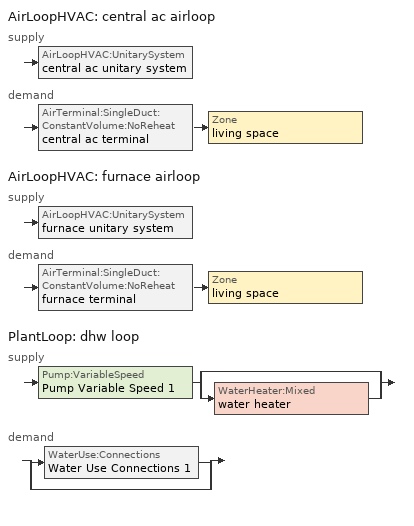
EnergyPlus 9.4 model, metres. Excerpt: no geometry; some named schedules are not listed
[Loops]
AirLoopHVAC 'central ac airloop'
 supply: AirLoopHVAC:UnitarySystem 'central ac unitary system'
 demand: AirTerminal:SingleDuct:ConstantVolume:NoReheat 'central ac terminal' > Zone 'living space'
AirLoopHVAC 'furnace airloop'
 supply: AirLoopHVAC:UnitarySystem 'furnace unitary system'
 demand: AirTerminal:SingleDuct:ConstantVolume:NoReheat 'furnace terminal' > Zone 'living space'
PlantLoop 'dhw loop'
 supply: Pump:VariableSpeed 'Pump Variable Speed 1' > split
  | bypass
  | WaterHeater:Mixed 'water heater'
 demand: split
  | WaterUse:Connections 'Water Use Connections 1'
  | bypass
[ZoneControl:Thermostat]
living space Thermostat: Zone or ZoneList=living space; Control Type Schedule=living space Thermostat Schedule; Control 1=living space temperature setpoint; Temperature Difference Between Cutout And Setpoint {deltaC}=0
[ThermostatSetpoint:DualSetpoint]
living space temperature setpoint: Heating Setpoint Temperature Schedule=heating setpoint; Cooling Setpoint Temperature Schedule=cooling setpoint
[AirTerminal:SingleDuct:ConstantVolume:NoReheat] Availability Schedule=Always On Discrete
Name | Maximum Air Flow Rate {m3/s}
central ac terminal | 0.227951
furnace terminal | 0.260515
[ZoneHVAC:IdealLoadsAirSystem]
ideal residual: Maximum Heating Supply Air Temperature {C}=50; Minimum Cooling Supply Air Temperature {C}=10; Maximum Heating Supply Air Humidity Ratio {kgWater/kgDryAir}=0.015; Minimum Cooling Supply Air Humidity Ratio {kgWater/kgDryAir}=0.01; Heating Limit=NoLimit; Cooling Limit=NoLimit; Dehumidification Control Type=None; Humidification Control Type=None
[Zone equipment]
living space: central ac terminal, furnace terminal, ideal residual
[AirLoopHVAC] Design Return Air Flow Fraction of Supply Air Flow=1
Name | Design Supply Air Flow Rate {m3/s}
central ac airloop | 0.227951
furnace airloop | 0.260515
[Sizing:System] Type of Load to Size On=Sensible; Design Outdoor Air Flow Rate {m3/s}=Autosize; Central Heating Maximum System Air Flow Ratio=0.3; Preheat Design Temperature {C}=7; Preheat Design Humidity Ratio {kgWater/kgDryAir}=0.008; Precool Design Temperature {C}=12.8; Precool Design Humidity Ratio {kgWater/kgDryAir}=0.008; Central Cooling Design Supply Air Temperature {C}=12.8; Central Heating Design Supply Air Temperature {C}=16.7; Type of Zone Sum to Use=NonCoincident; 100% Outdoor Air in Cooling=Yes; 100% Outdoor Air in Heating=Yes; Central Cooling Design Supply Air Humidity Ratio {kgWater/kgDryAir}=0.0085; Central Heating Design Supply Air Humidity Ratio {kgWater/kgDryAir}=0.008; Cooling Supply Air Flow Rate Method=DesignDay; Cooling Supply Air Flow Rate {m3/s}=0; Cooling Supply Air Flow Rate Per Floor Area {m3/s-m2}=0.00996765; Cooling Fraction of Autosized Cooling Supply Air Flow Rate=1; Cooling Supply Air Flow Rate Per Unit Cooling Capacity {m3/s-W}=3.94755e-05; Heating Supply Air Flow Rate Method=DesignDay; Heating Supply Air Flow Rate {m3/s}=0; Heating Supply Air Flow Rate Per Floor Area {m3/s-m2}=0.00996765; Heating Fraction of Autosized Heating Supply Air Flow Rate=1; Heating Fraction of Autosized Cooling Supply Air Flow Rate=1; Heating Supply Air Flow Rate Per Unit Heating Capacity {m3/s-W}=3.15882e-05; System Outdoor Air Method=ZoneSum; Zone Maximum Outdoor Air Fraction=1; Cooling Design Capacity Method=CoolingDesignCapacity; Cooling Design Capacity {W}=Autosize; Cooling Design Capacity Per Floor Area {W/m2}=234.7; Fraction of Autosized Cooling Design Capacity=1; Heating Design Capacity Method=HeatingDesignCapacity; Heating Design Capacity {W}=Autosize; Heating Design Capacity Per Floor Area {W/m2}=157; Fraction of Autosized Heating Design Capacity=1; Central Cooling Capacity Control Method=OnOff
central ac airloop; furnace airloop
[AvailabilityManager:Scheduled] Schedule=Always On Discrete
central ac airloop Availability Manager; furnace airloop Availability Manager
[AirLoopHVAC:UnitarySystem] Control Type=Load; Controlling Zone or Thermostat Location=living space; Dehumidification Control Type=None; Availability Schedule=Always On Discrete; Fan Placement=BlowThrough; Supply Air Fan Operating Mode Schedule=Always Off Discrete; DX Heating Coil Sizing Ratio=1; Use DOAS DX Cooling Coil=No; Minimum Supply Air Temperature {C}=2; Latent Load Control=SensibleOnlyLoadControl; Cooling Supply Air Flow Rate Method=SupplyAirFlowRate; Heating Supply Air Flow Rate Method=SupplyAirFlowRate; No Load Supply Air Flow Rate {m3/s}=0; Maximum Supply Air Temperature {C}=48.8889; Maximum Outdoor Dry-Bulb Temperature for Supplemental Heater Operation {C}=21; Maximum Cycling Rate {cycles/hr}=2.5; Heat Pump Time Constant {s}=60; Fraction of On-Cycle Power Use=0.01; Heat Pump Fan Delay Time {s}=60; Ancillary On-Cycle Electric Power {W}=0; Ancillary Off-Cycle Electric Power {W}=0
Name | Supply Fan | Cooling Coil | Cooling Supply Air Flow Rate {m3/s} | Heating Supply Air Flow Rate {m3/s} | Heating Coil
central ac unitary system | central ac supply fan | central ac clg coil | 0.227951 | 0
furnace unitary system | furnace supply fan |  | 0 | 0.260515 | furnace htg coil
[Fan:OnOff] Availability Schedule=Always On Discrete; Fan Total Efficiency=0.75; Pressure Rise {Pa}=921.713; Motor Efficiency=1; Motor In Airstream Fraction=1
Name | Maximum Flow Rate {m3/s} | Fan Power Ratio Function of Speed Ratio Curve | Fan Efficiency Ratio Function of Speed Ratio Curve
central ac supply fan | 0.227951 | Fan On Off Power Curve | Fan On Off Efficiency Curve
furnace supply fan | 0.260515 | Fan On Off Power Curve 1 | Fan On Off Efficiency Curve 1
[Coil:Cooling:DX:SingleSpeed]
central ac clg coil: Availability Schedule=Always On Discrete; Gross Rated Total Cooling Capacity {W}=4537.62; Gross Rated Sensible Heat Ratio=0.740612; Gross Rated Cooling COP {W/W}=4.03878; Rated Air Flow Rate {m3/s}=0.24004; Rated Evaporator Fan Power Per Volume Flow Rate {W/(m3/s)}=773.391; Total Cooling Capacity Function of Temperature Curve=Cool-CAP-fT1; Total Cooling Capacity Function of Flow Fraction Curve=Cool-CAP-fFF1; Energy Input Ratio Function of Temperature Curve=Cool-EIR-fT1; Energy Input Ratio Function of Flow Fraction Curve=Cool-EIR-fFF1; Part Load Fraction Correlation Curve=Cool-PLF-fPLR1; Minimum Outdoor Dry-Bulb Temperature for Compressor Operation {C}=-25; Nominal Time for Condensate Removal to Begin {s}=1000; Ratio of Initial Moisture Evaporation Rate and Steady State Latent Capacity=1.5; Maximum Cycling Rate {cycles/hr}=3; Latent Capacity Time Constant {s}=45; Condenser Type=AirCooled; Evaporative Condenser Effectiveness=0; Evaporative Condenser Air Flow Rate {m3/s}=Autosize; Evaporative Condenser Pump Rated Power Consumption {W}=Autosize; Crankcase Heater Capacity {W}=50; Maximum Outdoor Dry-Bulb Temperature for Crankcase Heater Operation {C}=10; Basin Heater Capacity {W/K}=0; Basin Heater Setpoint Temperature {C}=10
[Coil:Heating:Fuel]
furnace htg coil: Availability Schedule=Always On Discrete; Fuel Type=NaturalGas; Burner Efficiency=0.78; Nominal Capacity {W}=9767.47; Parasitic Electric Load {W}=0; Parasitic Fuel Load {W}=0
[PlantLoop]
dhw loop: Fluid Type=Water; Plant Equipment Operation Scheme=dhw loop Operation Schemes; Maximum Loop Temperature {C}=100; Minimum Loop Temperature {C}=0; Maximum Loop Flow Rate {m3/s}=0.01; Minimum Loop Flow Rate {m3/s}=0; Plant Loop Volume {m3}=0.003; Load Distribution Scheme=Optimal; Plant Loop Demand Calculation Scheme=SingleSetpoint
[Sizing:Plant]
dhw loop: Loop Type=Heating; Design Loop Exit Temperature {C}=52.6667; Loop Design Temperature Difference {deltaC}=5.55556; Sizing Option=NonCoincident; Zone Timesteps in Averaging Window=1; Coincident Sizing Factor Mode=None
[Pump:VariableSpeed]
Pump Variable Speed 1: Design Maximum Flow Rate {m3/s}=0.01; Design Pump Head {Pa}=1; Design Power Consumption {W}=0; Motor Efficiency=1; Fraction of Motor Inefficiencies to Fluid Stream=0; Coefficient 1 of the Part Load Performance Curve=0; Coefficient 2 of the Part Load Performance Curve=1; Coefficient 3 of the Part Load Performance Curve=0; Coefficient 4 of the Part Load Performance Curve=0; Design Minimum Flow Rate {m3/s}=0; Pump Control Type=Intermittent; Skin Loss Radiative Fraction=0.5; Design Power Sizing Method=PowerPerFlowPerPressure; Design Electric Power per Unit Flow Rate {W/(m3/s)}=348701.1; Design Shaft Power per Unit Flow Rate per Unit Head {W/((m3/s)-Pa)}=1.28205; Design Minimum Flow Rate Fraction=0
[WaterHeater:Mixed]
water heater: Tank Volume {m3}=0.136275; Setpoint Temperature Schedule=WH Setpoint Temp; Deadband Temperature Difference {deltaC}=2; Maximum Temperature Limit {C}=99; Heater Control Type=Cycle; Heater Maximum Capacity {W}=5500; Heater Minimum Capacity {W}=0; Heater Ignition Minimum Flow Rate {m3/s}=0; Heater Ignition Delay {s}=0; Heater Fuel Type=Electricity; Heater Thermal Efficiency=1; Off Cycle Parasitic Fuel Consumption Rate {W}=0; Off Cycle Parasitic Fuel Type=Electricity; Off Cycle Parasitic Heat Fraction to Tank=0; On Cycle Parasitic Fuel Consumption Rate {W}=0; On Cycle Parasitic Fuel Type=Electricity; On Cycle Parasitic Heat Fraction to Tank=0; Ambient Temperature Indicator=Zone; Ambient Temperature Zone=living space; Off Cycle Loss Coefficient to Ambient Temperature {W/K}=1.16351; Off Cycle Loss Fraction to Zone=1; On Cycle Loss Coefficient to Ambient Temperature {W/K}=1.16351; On Cycle Loss Fraction to Zone=1; Use Side Effectiveness=1; Source Side Effectiveness=1; Use Side Design Flow Rate {m3/s}=Autosize; Source Side Design Flow Rate {m3/s}=Autosize; Indirect Water Heating Recovery Time {hr}=1.5; Source Side Flow Control Mode=IndirectHeatPrimarySetpoint
[SetpointManager:Scheduled]
Setpoint Manager Scheduled 1: Control Variable=Temperature; Schedule=dhw temp
[WaterUse:Connections]
Water Use Connections 1: Water Use Equipment Name 1=dhw fixtures; Water Use Equipment Name 2=dhw distribution waste; Water Use Equipment Name 3=clothes washer; Water Use Equipment Name 4=dishwasher
[WaterUse:Equipment]
Name | Peak Flow Rate {m3/s} | Flow Rate Fraction Schedule | Target Temperature Schedule
dhw fixtures | 0.000368894 | dhw fixtures schedule | Schedule Constant 1
dhw distribution waste | 0.000130003 | dhw fixtures schedule | Schedule Constant 1
clothes washer | 0.000307692 | clothes washer schedule | WH Setpoint Temp
dishwasher | 0.000174325 | dishwasher schedule | WH Setpoint Temp
[PlantEquipmentOperationSchemes]
dhw loop Operation Schemes: Control Scheme Object Type 1=PlantEquipmentOperation:HeatingLoad; Control Scheme Name 1=dhw loop Heating Operation Scheme; Control Scheme Schedule Name 1=Always On Discrete
[PlantEquipmentOperation:HeatingLoad]
dhw loop Heating Operation Scheme: Load Range Lower Limit 1 {W}=0; Load Range Upper Limit 1 {W}=1000000000; Range Equipment List Name 1=dhw loop Heating Equipment List
[PlantEquipmentList]
dhw loop Heating Equipment List: WaterHeater:Mixed, water heater
[EnergyManagementSystem:GlobalVariable]
central_ac_airloop_Fan_RTF
furnace_airloop_Fan_RTF
[EnergyManagementSystem:InternalVariable] Internal Data Type=Fan Maximum Mass Flow Rate
Name | Internal Data Index Key
central_ac_airloop_max_sup_fan_mfr | central ac supply fan
furnace_airloop_max_sup_fan_mfr | furnace supply fan
[EnergyManagementSystem:Sensor]
Name | Output:Variable or Output:Meter Index Key | Output:Variable or Output:Meter
airflow_gain | living space | Zone Infiltration Sensible Heat Gain Energy
airflow_loss | living space | Zone Infiltration Sensible Heat Loss Energy
airflow_tin_s; central_ac_unitary_system_install_quality_tin_s | living space | Zone Mean Air Temperature
airflow_tt_s; central_ac_unitary_system_install_quality_tt_s | living space | Zone Outdoor Air Drybulb Temperature
airflow_win_s | living space | Zone Air Humidity Ratio
central_ac_airloop_Fan_RTF_s | central ac supply fan | Fan Runtime Fraction
central_ac_clg_coil_s | central ac clg coil | Cooling Coil Electricity Energy
central_ac_supply_fan_s | central ac supply fan | Fan Electricity Energy
clg_load_liv |  | Cooling:EnergyTransfer:Zone:LIVING SPACE
clg_load_tot |  | Cooling:EnergyTransfer
clg_sp_s | cooling setpoint | Schedule Value
cool_season | cooling season schedule | Schedule Value
dhw_loss | water heater | Water Heater Heat Loss Energy
dhw_rtf | water heater | Water Heater Runtime Fraction
furnace_airloop_Fan_RTF_s | furnace supply fan | Fan Runtime Fraction
furnace_htg_coil_s | furnace htg coil | Heating Coil NaturalGas Energy
furnace_supply_fan_s | furnace supply fan | Fan Electricity Energy
htg_load_liv |  | Heating:EnergyTransfer:Zone:LIVING SPACE
htg_load_tot |  | Heating:EnergyTransfer
htg_sp_s | heating setpoint | Schedule Value
ig_ee_conv | clothes dryer | Electric Equipment Convective Heating Energy
ig_ee_conv_1 | clothes washer | Electric Equipment Convective Heating Energy
ig_ee_conv_2 | cooking range | Electric Equipment Convective Heating Energy
ig_ee_conv_3 | dishwasher | Electric Equipment Convective Heating Energy
ig_ee_conv_4 | fridge | Electric Equipment Convective Heating Energy
ig_ee_conv_5 | misc plug loads | Electric Equipment Convective Heating Energy
ig_ee_conv_6 | misc tv | Electric Equipment Convective Heating Energy
ig_ee_conv_7 | whole house fan | Electric Equipment Convective Heating Energy
ig_ee_rad | clothes dryer | Electric Equipment Radiant Heating Energy
ig_ee_rad_1 | clothes washer | Electric Equipment Radiant Heating Energy
ig_ee_rad_2 | cooking range | Electric Equipment Radiant Heating Energy
ig_ee_rad_3 | dishwasher | Electric Equipment Radiant Heating Energy
ig_ee_rad_4 | fridge | Electric Equipment Radiant Heating Energy
ig_ee_rad_5 | misc plug loads | Electric Equipment Radiant Heating Energy
ig_ee_rad_6 | misc tv | Electric Equipment Radiant Heating Energy
ig_ee_rad_7 | whole house fan | Electric Equipment Radiant Heating Energy
ig_lgt_conv | interior lighting | Lights Convective Heating Energy
ig_lgt_rad | interior lighting | Lights Radiant Heating Energy
ig_lgt_vis | interior lighting | Lights Visible Radiation Heating Energy
ig_oe_conv | water heater EC adjustment | Other Equipment Convective Heating Energy
ig_oe_conv_1 | water latent | Other Equipment Convective Heating Energy
ig_oe_conv_2 | water sensible | Other Equipment Convective Heating Energy
ig_oe_rad | water heater EC adjustment | Other Equipment Radiant Heating Energy
ig_oe_rad_1 | water latent | Other Equipment Radiant Heating Energy
ig_oe_rad_2 | water sensible | Other Equipment Radiant Heating Energy
ig_ppl_conv | occupants | People Convective Heating Energy
ig_ppl_rad | occupants | People Radiant Heating Energy
im_conv | furniture mass living space basement | Surface Inside Face Convection Heat Gain Energy
im_conv_1 | furniture mass living space living | Surface Inside Face Convection Heat Gain Energy
im_conv_2 | living space Basement Partition | Surface Inside Face Convection Heat Gain Energy
im_conv_3 | living space Living Partition | Surface Inside Face Convection Heat Gain Energy
im_ig | furniture mass living space basement | Surface Inside Face Internal Gains Radiation Heat Gain Energy
im_ig_1 | furniture mass living space living | Surface Inside Face Internal Gains Radiation Heat Gain Energy
im_ig_2 | living space Basement Partition | Surface Inside Face Internal Gains Radiation Heat Gain Energy
im_ig_3 | living space Living Partition | Surface Inside Face Internal Gains Radiation Heat Gain Energy
im_lgt | furniture mass living space basement | Surface Inside Face Lights Radiation Heat Gain Energy
im_lgt_1 | furniture mass living space living | Surface Inside Face Lights Radiation Heat Gain Energy
im_lgt_2 | living space Basement Partition | Surface Inside Face Lights Radiation Heat Gain Energy
im_lgt_3 | living space Living Partition | Surface Inside Face Lights Radiation Heat Gain Energy
im_sol | furniture mass living space basement | Surface Inside Face Solar Radiation Heat Gain Energy
im_sol_1 | furniture mass living space living | Surface Inside Face Solar Radiation Heat Gain Energy
im_sol_2 | living space Basement Partition | Surface Inside Face Solar Radiation Heat Gain Energy
im_sol_3 | living space Living Partition | Surface Inside Face Solar Radiation Heat Gain Energy
im_surf | furniture mass living space basement | Surface Inside Face Net Surface Thermal Radiation Heat Gain Energy
im_surf_1 | furniture mass living space living | Surface Inside Face Net Surface Thermal Radiation Heat Gain Energy
im_surf_2 | living space Basement Partition | Surface Inside Face Net Surface Thermal Radiation Heat Gain Energy
im_surf_3 | living space Living Partition | Surface Inside Face Net Surface Thermal Radiation Heat Gain Energy
mv_conv | mech vent house fan | Electric Equipment Convective Heating Energy
mv_conv_1 | mech vent house fan cfis | Electric Equipment Convective Heating Energy
mv_conv_2 | mech vent house fan latent load equip | Other Equipment Convective Heating Energy
mv_conv_3 | mech vent house fan sensible load equip | Other Equipment Convective Heating Energy
mv_rad | mech vent house fan | Electric Equipment Radiant Heating Energy
mv_rad_1 | mech vent house fan cfis | Electric Equipment Radiant Heating Energy
mv_rad_2 | mech vent house fan latent load equip | Other Equipment Radiant Heating Energy
mv_rad_3 | mech vent house fan sensible load equip | Other Equipment Radiant Heating Energy
natural_vent_avail_s | natural vent avail schedule | Schedule Value
out_pb_s |  | Site Outdoor Air Barometric Pressure
out_wt_s |  | Site Outdoor Air Humidity Ratio
site_vw_s |  | Site Wind Speed
ss_back_out | WindowAreaEast | Surface Window Shortwave from Zone Back Out Window Heat Transfer Rate
ss_back_out_1 | WindowAreaNorth | Surface Window Shortwave from Zone Back Out Window Heat Transfer Rate
ss_back_out_2 | WindowAreaSouth | Surface Window Shortwave from Zone Back Out Window Heat Transfer Rate
ss_back_out_3 | WindowAreaWest | Surface Window Shortwave from Zone Back Out Window Heat Transfer Rate
ss_conv | ExteriorDoorArea | Surface Inside Face Convection Heat Gain Energy
ss_conv_1 | WindowAreaEast | Surface Inside Face Convection Heat Gain Energy
ss_conv_2 | WindowAreaNorth | Surface Inside Face Convection Heat Gain Energy
ss_conv_3 | WindowAreaSouth | Surface Inside Face Convection Heat Gain Energy
ss_conv_4 | WindowAreaWest | Surface Inside Face Convection Heat Gain Energy
ss_ig | ExteriorDoorArea | Surface Inside Face Internal Gains Radiation Heat Gain Energy
ss_ig_1 | WindowAreaEast | Surface Inside Face Internal Gains Radiation Heat Gain Energy
ss_ig_2 | WindowAreaNorth | Surface Inside Face Internal Gains Radiation Heat Gain Energy
ss_ig_3 | WindowAreaSouth | Surface Inside Face Internal Gains Radiation Heat Gain Energy
ss_ig_4 | WindowAreaWest | Surface Inside Face Internal Gains Radiation Heat Gain Energy
ss_lgt | ExteriorDoorArea | Surface Inside Face Lights Radiation Heat Gain Energy
ss_sol | ExteriorDoorArea | Surface Inside Face Solar Radiation Heat Gain Energy
ss_sol_abs | WindowAreaEast | Surface Window Total Glazing Layers Absorbed Solar Radiation Energy
ss_sol_abs_1 | WindowAreaNorth | Surface Window Total Glazing Layers Absorbed Solar Radiation Energy
ss_sol_abs_2 | WindowAreaSouth | Surface Window Total Glazing Layers Absorbed Solar Radiation Energy
ss_sol_abs_3 | WindowAreaWest | Surface Window Total Glazing Layers Absorbed Solar Radiation Energy
ss_surf | ExteriorDoorArea | Surface Inside Face Net Surface Thermal Radiation Heat Gain Energy
ss_surf_1 | WindowAreaEast | Surface Inside Face Net Surface Thermal Radiation Heat Gain Energy
ss_surf_2 | WindowAreaNorth | Surface Inside Face Net Surface Thermal Radiation Heat Gain Energy
ss_surf_3 | WindowAreaSouth | Surface Inside Face Net Surface Thermal Radiation Heat Gain Energy
ss_surf_4 | WindowAreaWest | Surface Inside Face Net Surface Thermal Radiation Heat Gain Energy
ss_sw_abs | WindowAreaEast | Surface Window Total Glazing Layers Absorbed Shortwave Radiation Rate
ss_sw_abs_1 | WindowAreaNorth | Surface Window Total Glazing Layers Absorbed Shortwave Radiation Rate
ss_sw_abs_2 | WindowAreaSouth | Surface Window Total Glazing Layers Absorbed Shortwave Radiation Rate
ss_sw_abs_3 | WindowAreaWest | Surface Window Total Glazing Layers Absorbed Shortwave Radiation Rate
ss_trans_in | WindowAreaEast | Surface Window Transmitted Solar Radiation Energy
ss_trans_in_1 | WindowAreaNorth | Surface Window Transmitted Solar Radiation Energy
ss_trans_in_2 | WindowAreaSouth | Surface Window Transmitted Solar Radiation Energy
ss_trans_in_3 | WindowAreaWest | Surface Window Transmitted Solar Radiation Energy
ss_trans_out | WindowAreaEast | Surface Inside Face Initial Transmitted Diffuse Transmitted Out Window Solar Radiation Rate
ss_trans_out_1 | WindowAreaNorth | Surface Inside Face Initial Transmitted Diffuse Transmitted Out Window Solar Radiation Rate
ss_trans_out_2 | WindowAreaSouth | Surface Inside Face Initial Transmitted Diffuse Transmitted Out Window Solar Radiation Rate
ss_trans_out_3 | WindowAreaWest | Surface Inside Face Initial Transmitted Diffuse Transmitted Out Window Solar Radiation Rate
s_conv | FloorBelowAttic | Surface Inside Face Convection Heat Gain Energy
s_conv_1 | FoundationWall | Surface Inside Face Convection Heat Gain Energy
s_conv_10 | WallArea:180 | Surface Inside Face Convection Heat Gain Energy
s_conv_11 | WallArea:270 | Surface Inside Face Convection Heat Gain Energy
s_conv_12 | WallArea:90 | Surface Inside Face Convection Heat Gain Energy
s_conv_2 | inferred conditioned ceiling | Surface Inside Face Convection Heat Gain Energy
s_conv_3 | inferred conditioned floor | Surface Inside Face Convection Heat Gain Energy
s_conv_4 | RimJoistArea:0 | Surface Inside Face Convection Heat Gain Energy
s_conv_5 | RimJoistArea:180 | Surface Inside Face Convection Heat Gain Energy
s_conv_6 | RimJoistArea:270 | Surface Inside Face Convection Heat Gain Energy
s_conv_7 | RimJoistArea:90 | Surface Inside Face Convection Heat Gain Energy
s_conv_8 | Slab | Surface Inside Face Convection Heat Gain Energy
s_conv_9 | WallArea:0 | Surface Inside Face Convection Heat Gain Energy
s_ig | FloorBelowAttic | Surface Inside Face Internal Gains Radiation Heat Gain Energy
s_ig_1 | FoundationWall | Surface Inside Face Internal Gains Radiation Heat Gain Energy
s_ig_10 | WallArea:180 | Surface Inside Face Internal Gains Radiation Heat Gain Energy
s_ig_11 | WallArea:270 | Surface Inside Face Internal Gains Radiation Heat Gain Energy
s_ig_12 | WallArea:90 | Surface Inside Face Internal Gains Radiation Heat Gain Energy
s_ig_2 | inferred conditioned ceiling | Surface Inside Face Internal Gains Radiation Heat Gain Energy
s_ig_3 | inferred conditioned floor | Surface Inside Face Internal Gains Radiation Heat Gain Energy
s_ig_4 | RimJoistArea:0 | Surface Inside Face Internal Gains Radiation Heat Gain Energy
s_ig_5 | RimJoistArea:180 | Surface Inside Face Internal Gains Radiation Heat Gain Energy
s_ig_6 | RimJoistArea:270 | Surface Inside Face Internal Gains Radiation Heat Gain Energy
s_ig_7 | RimJoistArea:90 | Surface Inside Face Internal Gains Radiation Heat Gain Energy
s_ig_8 | Slab | Surface Inside Face Internal Gains Radiation Heat Gain Energy
s_ig_9 | WallArea:0 | Surface Inside Face Internal Gains Radiation Heat Gain Energy
s_lgt | FloorBelowAttic | Surface Inside Face Lights Radiation Heat Gain Energy
s_lgt_1 | FoundationWall | Surface Inside Face Lights Radiation Heat Gain Energy
s_lgt_10 | WallArea:180 | Surface Inside Face Lights Radiation Heat Gain Energy
s_lgt_11 | WallArea:270 | Surface Inside Face Lights Radiation Heat Gain Energy
s_lgt_12 | WallArea:90 | Surface Inside Face Lights Radiation Heat Gain Energy
s_lgt_2 | inferred conditioned ceiling | Surface Inside Face Lights Radiation Heat Gain Energy
s_lgt_3 | inferred conditioned floor | Surface Inside Face Lights Radiation Heat Gain Energy
s_lgt_4 | RimJoistArea:0 | Surface Inside Face Lights Radiation Heat Gain Energy
s_lgt_5 | RimJoistArea:180 | Surface Inside Face Lights Radiation Heat Gain Energy
s_lgt_6 | RimJoistArea:270 | Surface Inside Face Lights Radiation Heat Gain Energy
s_lgt_7 | RimJoistArea:90 | Surface Inside Face Lights Radiation Heat Gain Energy
s_lgt_8 | Slab | Surface Inside Face Lights Radiation Heat Gain Energy
s_lgt_9 | WallArea:0 | Surface Inside Face Lights Radiation Heat Gain Energy
s_sol | FloorBelowAttic | Surface Inside Face Solar Radiation Heat Gain Energy
s_sol_1 | FoundationWall | Surface Inside Face Solar Radiation Heat Gain Energy
s_sol_10 | WallArea:180 | Surface Inside Face Solar Radiation Heat Gain Energy
s_sol_11 | WallArea:270 | Surface Inside Face Solar Radiation Heat Gain Energy
s_sol_12 | WallArea:90 | Surface Inside Face Solar Radiation Heat Gain Energy
s_sol_2 | inferred conditioned ceiling | Surface Inside Face Solar Radiation Heat Gain Energy
s_sol_3 | inferred conditioned floor | Surface Inside Face Solar Radiation Heat Gain Energy
s_sol_4 | RimJoistArea:0 | Surface Inside Face Solar Radiation Heat Gain Energy
s_sol_5 | RimJoistArea:180 | Surface Inside Face Solar Radiation Heat Gain Energy
s_sol_6 | RimJoistArea:270 | Surface Inside Face Solar Radiation Heat Gain Energy
s_sol_7 | RimJoistArea:90 | Surface Inside Face Solar Radiation Heat Gain Energy
s_sol_8 | Slab | Surface Inside Face Solar Radiation Heat Gain Energy
s_sol_9 | WallArea:0 | Surface Inside Face Solar Radiation Heat Gain Energy
s_surf | FloorBelowAttic | Surface Inside Face Net Surface Thermal Radiation Heat Gain Energy
s_surf_1 | FoundationWall | Surface Inside Face Net Surface Thermal Radiation Heat Gain Energy
s_surf_10 | WallArea:180 | Surface Inside Face Net Surface Thermal Radiation Heat Gain Energy
s_surf_11 | WallArea:270 | Surface Inside Face Net Surface Thermal Radiation Heat Gain Energy
s_surf_12 | WallArea:90 | Surface Inside Face Net Surface Thermal Radiation Heat Gain Energy
s_surf_2 | inferred conditioned ceiling | Surface Inside Face Net Surface Thermal Radiation Heat Gain Energy
s_surf_3 | inferred conditioned floor | Surface Inside Face Net Surface Thermal Radiation Heat Gain Energy
s_surf_4 | RimJoistArea:0 | Surface Inside Face Net Surface Thermal Radiation Heat Gain Energy
s_surf_5 | RimJoistArea:180 | Surface Inside Face Net Surface Thermal Radiation Heat Gain Energy
s_surf_6 | RimJoistArea:270 | Surface Inside Face Net Surface Thermal Radiation Heat Gain Energy
s_surf_7 | RimJoistArea:90 | Surface Inside Face Net Surface Thermal Radiation Heat Gain Energy
s_surf_8 | Slab | Surface Inside Face Net Surface Thermal Radiation Heat Gain Energy
s_surf_9 | WallArea:0 | Surface Inside Face Net Surface Thermal Radiation Heat Gain Energy
water_heater_EC_adjustment_energy_consumption | water heater EC adjustment | Other Equipment Electricity Energy
water_heater_energy | water heater | Water Heater Electricity Rate
water_heater_off_cycle_parasitic | water heater | Water Heater Off Cycle Parasitic Electricity Rate
water_heater_on_cycle_parasitic | water heater | Water Heater On Cycle Parasitic Electricity Rate
[EnergyManagementSystem:Actuator]
Name | Actuated Component Unique | Actuated Component Type | Actuated Component Control Type
central_ac_unitary_system_install_quality_cap_clg_act | Cool-CAP-fFF1 | Curve | Curve Result
central_ac_unitary_system_install_quality_eir_clg_act | Cool-EIR-fFF1 | Curve | Curve Result
infil_flow_act | infil flow | Zone Infiltration | Air Exchange Flow Rate
mech_vent_house_fan_cfis_act | mech vent house fan cfis | ElectricEquipment | Electricity Rate
mech_vent_house_fan_latent_load_equip_act | mech vent house fan latent load equip | OtherEquipment | Power Level
mech_vent_house_fan_sensible_load_equip_act | mech vent house fan sensible load equip | OtherEquipment | Power Level
natural_vent_flow_act | natural vent flow | Zone Infiltration | Air Exchange Flow Rate
water_heater_ec_adj_act | water heater EC adjustment | OtherEquipment | Power Level
whole_house_fan_act | whole house fan | ElectricEquipment | Electricity Rate
whole_house_fan_flow_act | whole house fan flow | Zone Infiltration | Air Exchange Flow Rate
whole_house_fan_mix_act | whole house fan mix | ZoneMixing | Air Exchange Flow Rate
[EnergyManagementSystem:Program]
central_ac_supply_fan_disaggregate_program: Set central_ac_supply_fan_clg = 0; If central_ac_clg_coil_s > 0; Set central_ac_supply_fan_clg = central_ac_supply_fan_s; EndIf
central_ac_unitary_system_install_quality_program: Set F_CH = -0.25; Set a1_AF_Qgr_c = 0.718664047; Set a2_AF_Qgr_c = 0.41797409; Set a3_AF_Qgr_c = -0.136638137; Set a1_AF_EIR_c = 1.143487507; Set a2_AF_EIR_c = -0.13943972; Set a3_AF_EIR_c = -0.004047787; Set a1_CH_Qgr_c = -0.946; Set a2_CH_Qgr_c = 0.0493; Set a3_CH_Qgr_c = -0.00118; Set a4_CH_Qgr_c = -1.15; Set a1_CH_P_c = -0.313; Set a2_CH_P_c = 0.0115; Set a3_CH_P_c = 0.00266; Set a4_CH_P_c = -0.116; Set FF_CH_c = 1.182; Set q0_CH = a1_CH_Qgr_c; Set q1_CH = a2_CH_Qgr_c*central_ac_unitary_system_install_quality_tin_s; Set q2_CH = a3_CH_Qgr_c*central_ac_unitary_system_install_quality_tt_s; Set q3_CH = a4_CH_Qgr_c*F_CH; Set Y_CH_Q_c = 1 + ((q0_CH+(q1_CH)+(q2_CH)+(q3_CH))*F_CH); Set q0_AF_CH = a1_AF_Qgr_c; Set q1_AF_CH = a2_AF_Qgr_c*FF_CH_c; Set q2_AF_CH = a3_AF_Qgr_c*FF_CH_c*FF_CH_c; Set p_CH_Q_c = Y_CH_Q_c/(q0_AF_CH+(q1_AF_CH)+(q2_AF_CH)); Set p1_CH = a1_CH_P_c; Set p2_CH = a2_CH_P_c*central_ac_unitary_system_install_quality_tin_s; Set p3_CH = a3_CH_P_c*central_ac_unitary_system_install_quality_tt_s; Set p4_CH = a4_CH_P_c*F_CH; Set Y_CH_COP_c = Y_CH_Q_c/(1 + (p1_CH+(p2_CH)+(p3_CH)+(p4_CH))*F_CH); Set eir0_AF_CH = a1_AF_EIR_c; Set eir1_AF_CH = a2_AF_EIR_c*FF_CH_c; Set eir2_AF_CH = a3_AF_EIR_c*FF_CH_c*FF_CH_c; Set p_CH_COP_c = Y_CH_COP_c*(eir0_AF_CH+(eir1_AF_CH)+(eir2_AF_CH)); Set FF_AF_c = 1.0 + -0.05; Set FF_AF_comb_c = FF_CH_c * FF_AF_c; Set q0_AF_comb = a1_AF_Qgr_c; Set q1_AF_comb = a2_AF_Qgr_c*FF_AF_comb_c; Set q2_AF_comb = a3_AF_Qgr_c*FF_AF_comb_c*FF_AF_comb_c; Set p_AF_Q_c = q0_AF_comb+(q1_AF_comb)+(q2_AF_comb); Set eir0_AF_comb = a1_AF_EIR_c; Set eir1_AF_comb = a2_AF_EIR_c*FF_AF_comb_c; Set eir2_AF_comb = a3_AF_EIR_c*FF_AF_comb_c*FF_AF_comb_c; Set p_AF_COP_c = 1.0/(eir0_AF_comb+(eir1_AF_comb)+(eir2_AF_comb)); Set central_ac_unitary_system_install_quality_cap_clg_act = (p_CH_Q_c * p_AF_Q_c); Set central_ac_unitary_system_install_quality_eir_clg_act = (1.0 / (p_CH_COP_c * p_AF_COP_c))
component_loads_program: Set hr_walls = 0; Set hr_walls = hr_walls + s_conv_9 + s_ig_9 + s_sol_9 + s_lgt_9 + s_surf_9; Set hr_walls = hr_walls + s_conv_10 + s_ig_10 + s_sol_10 + s_lgt_10 + s_surf_10; Set hr_walls = hr_walls + s_conv_11 + s_ig_11 + s_sol_11 + s_lgt_11 + s_surf_11; Set hr_walls = hr_walls + s_conv_12 + s_ig_12 + s_sol_12 + s_lgt_12 + s_surf_12; Set hr_rim_joists = 0; Set hr_rim_joists = hr_rim_joists + s_conv_4 + s_ig_4 + s_sol_4 + s_lgt_4 + s_surf_4; Set hr_rim_joists = hr_rim_joists + s_conv_5 + s_ig_5 + s_sol_5 + s_lgt_5 + s_surf_5; Set hr_rim_joists = hr_rim_joists + s_conv_6 + s_ig_6 + s_sol_6 + s_lgt_6 + s_surf_6; Set hr_rim_joists = hr_rim_joists + s_conv_7 + s_ig_7 + s_sol_7 + s_lgt_7 + s_surf_7; Set hr_foundation_walls = 0; Set hr_foundation_walls = hr_foundation_walls + s_conv_1 + s_ig_1 + s_sol_1 + s_lgt_1 + s_surf_1; Set hr_floors = 0; Set hr_slabs = 0; Set hr_slabs = hr_slabs + s_conv_8 + s_ig_8 + s_sol_8 + s_lgt_8 + s_surf_8; Set hr_ceilings = 0; Set hr_ceilings = hr_ceilings + s_conv + s_ig + s_sol + s_lgt + s_surf; Set hr_roofs = 0; Set hr_windows = 0; Set hr_windows = hr_windows - ss_trans_in + ss_back_out * ZoneTimestep * 3600 + ss_sw_abs * ZoneTimestep * 3600 - ss_sol_abs + ss_trans_out * ZoneTimestep * 3600 + ss_conv_1 + ss_ig_1 + ss_surf_1; Set hr_windows = hr_windows - ss_trans_in_1 + ss_back_out_1 * ZoneTimestep * 3600 + ss_sw_abs_1 * ZoneTimestep * 3600 - ss_sol_abs_1 + ss_trans_out_1 * ZoneTimestep * 3600 + ss_conv_2 + ss_ig_2 + ss_surf_2; Set hr_windows = hr_windows - ss_trans_in_2 + ss_back_out_2 * ZoneTimestep * 3600 + ss_sw_abs_2 * ZoneTimestep * 3600 - ss_sol_abs_2 + ss_trans_out_2 * ZoneTimestep * 3600 + ss_conv_3 + ss_ig_3 + ss_surf_3; Set hr_windows = hr_windows - ss_trans_in_3 + ss_back_out_3 * ZoneTimestep * 3600 + ss_sw_abs_3 * ZoneTimestep * 3600 - ss_sol_abs_3 + ss_trans_out_3 * ZoneTimestep * 3600 + ss_conv_4 + ss_ig_4 + ss_surf_4; Set hr_doors = 0; Set hr_doors = hr_doors + ss_sol + ss_lgt + ss_conv + ss_ig + ss_surf; Set hr_skylights = 0; Set hr_internal_mass = 0; Set hr_internal_mass = hr_internal_mass + s_conv_2 + s_ig_2 + s_sol_2 + s_lgt_2 + s_surf_2; Set hr_internal_mass = hr_internal_mass + s_conv_3 + s_ig_3 + s_sol_3 + s_lgt_3 + s_surf_3; Set hr_internal_mass = hr_internal_mass + im_conv + im_ig + im_sol + im_lgt + im_surf; Set hr_internal_mass = hr_internal_mass + im_conv_1 + im_ig_1 + im_sol_1 + im_lgt_1 + im_surf_1; Set hr_internal_mass = hr_internal_mass + im_conv_2 + im_ig_2 + im_sol_2 + im_lgt_2 + im_surf_2; Set hr_internal_mass = hr_internal_mass + im_conv_3 + im_ig_3 + im_sol_3 + im_lgt_3 + im_surf_3; Set hr_intgains = 0; Set hr_intgains = hr_intgains - ig_ee_conv - ig_ee_rad; Set hr_intgains = hr_intgains - ig_ee_conv_1 - ig_ee_rad_1; Set hr_intgains = hr_intgains - ig_ee_conv_2 - ig_ee_rad_2; Set hr_intgains = hr_intgains - ig_ee_conv_3 - ig_ee_rad_3; Set hr_intgains = hr_intgains - ig_ee_conv_4 - ig_ee_rad_4; Set hr_intgains = hr_intgains - ig_ee_conv_5 - ig_ee_rad_5; Set hr_intgains = hr_intgains - ig_ee_conv_6 - ig_ee_rad_6; Set hr_intgains = hr_intgains - ig_ee_conv_7 - ig_ee_rad_7; Set hr_intgains = hr_intgains - ig_oe_conv - ig_oe_rad; Set hr_intgains = hr_intgains - ig_oe_conv_1 - ig_oe_rad_1; Set hr_intgains = hr_intgains - ig_oe_conv_2 - ig_oe_rad_2; Set hr_intgains = hr_intgains - ig_lgt_conv - ig_lgt_rad - ig_lgt_vis; Set hr_intgains = hr_intgains - ig_ppl_conv - ig_ppl_rad; Set hr_intgains = hr_intgains + dhw_loss * (1.0*(1-dhw_rtf) + 1.0*dhw_rtf); Set hr_airflow_rate = infil_flow_act + natural_vent_flow_act + whole_house_fan_flow_act; If hr_airflow_rate > 0; Set hr_infil = (airflow_loss - airflow_gain) * infil_flow_act / hr_airflow_rate; Set hr_natvent = (airflow_loss - airflow_gain) * natural_vent_flow_act / hr_airflow_rate; Set hr_whf = (airflow_loss - airflow_gain) * whole_house_fan_flow_act / hr_airflow_rate; Else; Set hr_infil = 0; Set hr_natvent = 0; Set hr_whf = 0; Set hr_mechvent = 0; EndIf; Set hr_mechvent = 0; Set hr_mechvent = hr_mechvent - mv_conv; Set hr_mechvent = hr_mechvent - mv_rad; Set hr_mechvent = hr_mechvent - mv_conv_1; Set hr_mechvent = hr_mechvent - mv_rad_1; Set hr_mechvent = hr_mechvent - mv_conv_2; Set hr_mechvent = hr_mechvent - mv_rad_2; Set hr_mechvent = hr_mechvent - mv_conv_3; Set hr_mechvent = hr_mechvent - mv_rad_3; Set hr_ducts = 0; Set htg_mode = 0; Set clg_mode = 0; If (htg_load_liv > 0); Set htg_mode = 1; ElseIf (clg_load_liv > 0); Set clg_mode = 1; ElseIf (cool_season > 0); Set clg_mode = 1; Else; Set htg_mode = 1; EndIf; Set loads_htg_walls = hr_walls * htg_mode; Set loads_htg_rim_joists = hr_rim_joists * htg_mode; Set loads_htg_foundation_walls = hr_foundation_walls * htg_mode; Set loads_htg_floors = hr_floors * htg_mode; Set loads_htg_slabs = hr_slabs * htg_mode; Set loads_htg_ceilings = hr_ceilings * htg_mode; Set loads_htg_roofs = hr_roofs * htg_mode; Set loads_htg_windows = hr_windows * htg_mode; Set loads_htg_doors = hr_doors * htg_mode; Set loads_htg_skylights = hr_skylights * htg_mode; Set loads_htg_internal_mass = hr_internal_mass * htg_mode; Set loads_htg_intgains = hr_intgains * htg_mode; Set loads_htg_infil = hr_infil * htg_mode; Set loads_htg_mechvent = hr_mechvent * htg_mode; Set loads_htg_natvent = hr_natvent * htg_mode; Set loads_htg_whf = hr_whf * htg_mode; Set loads_htg_ducts = hr_ducts * htg_mode; Set loads_clg_walls = -hr_walls * clg_mode; Set loads_clg_rim_joists = -hr_rim_joists * clg_mode; Set loads_clg_foundation_walls = -hr_foundation_walls * clg_mode; Set loads_clg_floors = -hr_floors * clg_mode; Set loads_clg_slabs = -hr_slabs * clg_mode; Set loads_clg_ceilings = -hr_ceilings * clg_mode; Set loads_clg_roofs = -hr_roofs * clg_mode; Set loads_clg_windows = -hr_windows * clg_mode; Set loads_clg_doors = -hr_doors * clg_mode; Set loads_clg_skylights = -hr_skylights * clg_mode; Set loads_clg_internal_mass = -hr_internal_mass * clg_mode; Set loads_clg_intgains = -hr_intgains * clg_mode; Set loads_clg_infil = -hr_infil * clg_mode; Set loads_clg_mechvent = -hr_mechvent * clg_mode; Set loads_clg_natvent = -hr_natvent * clg_mode; Set loads_clg_whf = -hr_whf * clg_mode; Set loads_clg_ducts = -hr_ducts * clg_mode; Set loads_htg_tot = 0; Set loads_clg_tot = 0; If htg_load_liv > 0; Set loads_htg_tot = htg_load_tot - clg_load_tot; ElseIf clg_load_liv > 0; Set loads_clg_tot = clg_load_tot - htg_load_tot; EndIf
furnace_supply_fan_disaggregate_program: Set furnace_supply_fan_primary_htg = 0; If furnace_htg_coil_s > 0; Set furnace_supply_fan_primary_htg = furnace_supply_fan_s; EndIf
infil_program: Set p_m = 0.14; Set p_s = 0.22; Set s_m = 270; Set s_s = 370; Set z_m = 9.99744; Set z_s = 2.9718; Set f_t = (((s_m/z_m)^p_m)*((z_s/s_s)^p_s)); Set Tdiff = airflow_tin_s-airflow_tt_s; Set dT = @Abs Tdiff; Set c = 0.1029; Set Cs = 0.0573; Set Cw = 0.1446; Set n = 0.65; Set sft = (f_t*0.5); Set temp1 = ((c*Cw)*((sft*site_vw_s)^(2*n)))^2; Set Qinf = (((c*Cs*(dT^n))^2)+temp1)^0.5; Set Qinf = (@Max Qinf 0); Set mech_vent_house_fan_sensible_load_equip_act = 0.0; Set mech_vent_house_fan_latent_load_equip_act = 0.0; Set OASupInPb = out_pb_s; Set OASupInTemp = airflow_tt_s; Set OASupInW = out_wt_s; Set OASupRho = (@RhoAirFnPbTdbW OASupInPb OASupInTemp OASupInW); Set OASupCp = (@CpAirFnW OASupInW); Set OASupInEnth = (@HFnTdbW OASupInTemp OASupInW); Set ZoneTemp = airflow_tin_s; Set ZoneW = airflow_win_s; Set ZoneCp = (@CpAirFnW ZoneW); Set ZoneAirEnth = (@HFnTdbW ZoneTemp ZoneW); Set mech_vent_house_fan_cfis_act = 0.0; Set QWHV_cfis_oa = 0.0; Set Qrange = 0; Set Qbath = 0; Set Qdryer = 0; Set QWHV_sup = 0.0; Set QWHV_exh = 0.0; Set QWHV_bal_erv_hrv = 0.0127; Set Qexhaust = Qrange + Qbath + Qdryer + QWHV_exh + QWHV_bal_erv_hrv; Set Qsupply = QWHV_sup + QWHV_bal_erv_hrv + QWHV_cfis_oa; Set Qfan = (@Max Qexhaust Qsupply); If Qfan > 0; Set Qavg = ((Qexhaust + Qsupply) / 2.0); If ((@Abs (Qexhaust - Qavg)) / Qavg) <= 0.1; Set phi = 1; Else; Set phi = (Qinf / (Qinf + Qfan)); EndIf; Set Qinf_adj = phi * Qinf; Else; Set Qinf_adj = Qinf; EndIf; Set infil_flow_act = Qinf_adj; Set Qload = Qfan; Set Qload = Qload - 0.0; Set Effectiveness_Sens = 0.0; Set Effectiveness_Lat = 0.0; Set Fan_MFR = Qload * OASupRho; Set FanTotalToLv = Fan_MFR * (OASupInEnth - ZoneAirEnth); Set FanSensToLv = Fan_MFR * ZoneCp * (OASupInTemp - ZoneTemp); Set FanLatToLv = FanTotalToLv - FanSensToLv; Set mech_vent_house_fan_sensible_load_equip_act = mech_vent_house_fan_sensible_load_equip_act + FanSensToLv; Set mech_vent_house_fan_latent_load_equip_act = mech_vent_house_fan_latent_load_equip_act + FanLatToLv
natural_vent_program: Set Tin = airflow_tin_s; Set Tout = airflow_tt_s; Set Wout = out_wt_s; Set Pbar = out_pb_s; Set Phiout = (@RhFnTdbWPb Tout Wout Pbar); Set MaxHR = 0.0115; Set MaxRH = 0.7; Set Tnvsp = (htg_sp_s + clg_sp_s) / 2; Set NVavail = natural_vent_avail_s; Set ClgSsnAvail = cool_season; If (Wout < MaxHR) && (Phiout < MaxRH) && (Tin > Tout) && (Tin > Tnvsp) && (ClgSsnAvail > 0); Set WHF_Flow = 0; Set Adj = (Tin-Tnvsp)/(Tin-Tout); Set Adj = (@Min Adj 1); Set Adj = (@Max Adj 0); If (WHF_Flow > 0); Set natural_vent_flow_act = 0; Set whole_house_fan_flow_act = WHF_Flow*Adj; Set whole_house_fan_mix_act = WHF_Flow*Adj; Set WHF_W = 0; Set whole_house_fan_act = WHF_W*Adj; ElseIf (NVavail > 0); Set NVArea = 13364.569012290349; Set Cs = 0.00010923681099656359; Set Cw = 6.798490431308354e-05; Set Tdiff = Tin-Tout; Set dT = (@Abs Tdiff); Set Vwind = site_vw_s; Set SGNV = NVArea*Adj*((((Cs*dT)+(Cw*(Vwind^2)))^0.5)/1000); Set MaxNV = 3.3980215910400005; Set natural_vent_flow_act = (@Min SGNV MaxNV); Set whole_house_fan_flow_act = 0; Set whole_house_fan_mix_act = 0; Set whole_house_fan_act = 0; EndIf; Else; Set natural_vent_flow_act = 0; Set whole_house_fan_flow_act = 0; Set whole_house_fan_mix_act = 0; Set whole_house_fan_act = 0; EndIf
water_heater_EC_adj: Set wh_e_cons = water_heater_energy + water_heater_on_cycle_parasitic + water_heater_off_cycle_parasitic; Set water_heater_ec_adj_act = 0.0 * wh_e_cons
[EnergyManagementSystem:ProgramCallingManager]
central ac supply fan disaggregate program calling manager: EndOfSystemTimestepBeforeHVACReporting; central_ac_supply_fan_disaggregate_program
central ac unitary system install quality program manager: BeginTimestepBeforePredictor; central_ac_unitary_system_install_quality_program
component_loads_program calling manager: EndOfZoneTimestepAfterZoneReporting; component_loads_program
furnace supply fan disaggregate program calling manager: EndOfSystemTimestepBeforeHVACReporting; furnace_supply_fan_disaggregate_program
infil_program calling manager: BeginTimestepBeforePredictor; infil_program
natural_vent_program calling manager: BeginTimestepBeforePredictor; natural_vent_program
water heater EC_adj ProgramManager: EndOfSystemTimestepBeforeHVACReporting; water_heater_EC_adj
[EnergyManagementSystem:OutputVariable]
Name | EMS Variable | Type of Data in Variable | Update Frequency | EMS Program or Subroutine | Units
central ac supply fan clg disaggregate | central_ac_supply_fan_clg | Summed | SystemTimestep | central_ac_supply_fan_disaggregate_program | J
furnace supply fan htg primary disaggregate | furnace_supply_fan_primary_htg | Summed | SystemTimestep | furnace_supply_fan_disaggregate_program | J
water heater EC adjustment outvar | water_heater_EC_adjustment_energy_consumption | Summed | SystemTimestep | water_heater_EC_adj | J
loads_htg_roofs_annual_outvar; loads_htg_roofs_timeseries_outvar | loads_htg_roofs | Summed | ZoneTimestep | component_loads_program | J
loads_htg_ceilings_annual_outvar; loads_htg_ceilings_timeseries_outvar | loads_htg_ceilings | Summed | ZoneTimestep | component_loads_program | J
loads_htg_walls_annual_outvar; loads_htg_walls_timeseries_outvar | loads_htg_walls | Summed | ZoneTimestep | component_loads_program | J
loads_htg_rim_joists_annual_outvar; loads_htg_rim_joists_timeseries_outvar | loads_htg_rim_joists | Summed | ZoneTimestep | component_loads_program | J
loads_htg_foundation_walls_annual_outvar; loads_htg_foundation_walls_timeseries_outvar | loads_htg_foundation_walls | Summed | ZoneTimestep | component_loads_program | J
loads_htg_doors_annual_outvar; loads_htg_doors_timeseries_outvar | loads_htg_doors | Summed | ZoneTimestep | component_loads_program | J
loads_htg_windows_annual_outvar; loads_htg_windows_timeseries_outvar | loads_htg_windows | Summed | ZoneTimestep | component_loads_program | J
loads_htg_skylights_annual_outvar; loads_htg_skylights_timeseries_outvar | loads_htg_skylights | Summed | ZoneTimestep | component_loads_program | J
loads_htg_floors_annual_outvar; loads_htg_floors_timeseries_outvar | loads_htg_floors | Summed | ZoneTimestep | component_loads_program | J
loads_htg_slabs_annual_outvar; loads_htg_slabs_timeseries_outvar | loads_htg_slabs | Summed | ZoneTimestep | component_loads_program | J
loads_htg_internal_mass_annual_outvar; loads_htg_internal_mass_timeseries_outvar | loads_htg_internal_mass | Summed | ZoneTimestep | component_loads_program | J
loads_htg_infil_annual_outvar; loads_htg_infil_timeseries_outvar | loads_htg_infil | Summed | ZoneTimestep | component_loads_program | J
loads_htg_natvent_annual_outvar; loads_htg_natvent_timeseries_outvar | loads_htg_natvent | Summed | ZoneTimestep | component_loads_program | J
loads_htg_mechvent_annual_outvar; loads_htg_mechvent_timeseries_outvar | loads_htg_mechvent | Summed | ZoneTimestep | component_loads_program | J
loads_htg_whf_annual_outvar; loads_htg_whf_timeseries_outvar | loads_htg_whf | Summed | ZoneTimestep | component_loads_program | J
loads_htg_ducts_annual_outvar; loads_htg_ducts_timeseries_outvar | loads_htg_ducts | Summed | ZoneTimestep | component_loads_program | J
loads_htg_intgains_annual_outvar; loads_htg_intgains_timeseries_outvar | loads_htg_intgains | Summed | ZoneTimestep | component_loads_program | J
loads_clg_roofs_annual_outvar; loads_clg_roofs_timeseries_outvar | loads_clg_roofs | Summed | ZoneTimestep | component_loads_program | J
loads_clg_ceilings_annual_outvar; loads_clg_ceilings_timeseries_outvar | loads_clg_ceilings | Summed | ZoneTimestep | component_loads_program | J
loads_clg_walls_annual_outvar; loads_clg_walls_timeseries_outvar | loads_clg_walls | Summed | ZoneTimestep | component_loads_program | J
loads_clg_rim_joists_annual_outvar; loads_clg_rim_joists_timeseries_outvar | loads_clg_rim_joists | Summed | ZoneTimestep | component_loads_program | J
loads_clg_foundation_walls_annual_outvar; loads_clg_foundation_walls_timeseries_outvar | loads_clg_foundation_walls | Summed | ZoneTimestep | component_loads_program | J
loads_clg_doors_annual_outvar; loads_clg_doors_timeseries_outvar | loads_clg_doors | Summed | ZoneTimestep | component_loads_program | J
loads_clg_windows_annual_outvar; loads_clg_windows_timeseries_outvar | loads_clg_windows | Summed | ZoneTimestep | component_loads_program | J
loads_clg_skylights_annual_outvar; loads_clg_skylights_timeseries_outvar | loads_clg_skylights | Summed | ZoneTimestep | component_loads_program | J
loads_clg_floors_annual_outvar; loads_clg_floors_timeseries_outvar | loads_clg_floors | Summed | ZoneTimestep | component_loads_program | J
loads_clg_slabs_annual_outvar; loads_clg_slabs_timeseries_outvar | loads_clg_slabs | Summed | ZoneTimestep | component_loads_program | J
loads_clg_internal_mass_annual_outvar; loads_clg_internal_mass_timeseries_outvar | loads_clg_internal_mass | Summed | ZoneTimestep | component_loads_program | J
loads_clg_infil_annual_outvar; loads_clg_infil_timeseries_outvar | loads_clg_infil | Summed | ZoneTimestep | component_loads_program | J
loads_clg_natvent_annual_outvar; loads_clg_natvent_timeseries_outvar | loads_clg_natvent | Summed | ZoneTimestep | component_loads_program | J
loads_clg_mechvent_annual_outvar; loads_clg_mechvent_timeseries_outvar | loads_clg_mechvent | Summed | ZoneTimestep | component_loads_program | J
loads_clg_whf_annual_outvar; loads_clg_whf_timeseries_outvar | loads_clg_whf | Summed | ZoneTimestep | component_loads_program | J
loads_clg_ducts_annual_outvar; loads_clg_ducts_timeseries_outvar | loads_clg_ducts | Summed | ZoneTimestep | component_loads_program | J
loads_clg_intgains_annual_outvar; loads_clg_intgains_timeseries_outvar | loads_clg_intgains | Summed | ZoneTimestep | component_loads_program | J
loads_htg_tot_annual_outvar; loads_htg_tot_timeseries_outvar | loads_htg_tot | Summed | ZoneTimestep | component_loads_program | J
loads_clg_tot_annual_outvar; loads_clg_tot_timeseries_outvar | loads_clg_tot | Summed | ZoneTimestep | component_loads_program | J
infil_flow_act_timeseries_outvar | infil_flow_act | Averaged | ZoneTimestep | infil_program | m^3/s
Qfan_timeseries_outvar | Qfan | Averaged | ZoneTimestep | infil_program | m^3/s
natural_vent_flow_act_timeseries_outvar | natural_vent_flow_act | Averaged | ZoneTimestep | natural_vent_program | m^3/s
whole_house_fan_flow_act_timeseries_outvar | whole_house_fan_flow_act | Averaged | ZoneTimestep | natural_vent_program | m^3/s
[Schedule:Constant]
Name | Hourly Value
Always Off Discrete | 0
Always On Discrete | 1
dhw temp; WH Setpoint Temp | 52.6667
Schedule Constant 1 | 40.5556
[Schedule:Day:Interval]
heating setpoint allday1: No, 24:00, 20
Schedule Day 3; Schedule Day 4; clothes washer schedule allday2; clothes washer schedule allday3; clothes washer schedule allday4; clothes washer schedule allday6; dishwasher schedule allday1; dishwasher schedule allday2; dishwasher schedule allday4; dishwasher schedule allday5; dishwasher schedule allday7; Schedule Day 10; Schedule Day 13; Schedule Day 8: No, 24:00, 0
cooling setpoint allday1: No, 24:00, 25.5556
clothes washer schedule allday1: No, 08:00, 0, 09:00, 0.0302714, 15:00, 0, 16:00, 0.0058593, 24:00, 0
clothes washer schedule allday5: No, 05:00, 0, 06:00, 0.0211826, 10:00, 0, 11:00, 0.0193903, 19:00, 0, 20:00, 0.00874707, 21:00, 0.00322948, 22:00, 0.012392, 24:00, 0
clothes washer schedule allday7: No, 12:00, 0, 13:00, 0.00380235, 14:00, 0.00029145, 24:00, 0
dhw fixtures schedule allday1: No, 06:00, 0, 07:00, 0.000619781, 08:00, 0.00153187, 11:00, 0, 12:00, 0.000868132, 13:00, 0.00548573, 14:00, 0, 15:00, 0.00323737, 16:00, 0.00202198, 17:00, 0, 18:00, 0.00710964, 19:00, 0.0369946, 20:00, 0.000608787, 21:00, 0, 22:00, 0.0031099, 23:00, 0.000835157, 24:00, 0
dhw fixtures schedule allday2: No, 07:00, 0, 08:00, 0.00364616, 09:00, 0, 10:00, 0.00803737, 11:00, 0.00536705, 12:00, 0, 13:00, 0.00204836, 15:00, 0, 16:00, 0.00328792, 17:00, 0, 18:00, 0.00238462, 19:00, 0, 20:00, 0.000531873, 23:00, 0, 24:00, 0.0223248
dhw fixtures schedule allday3: No, 01:00, 0.000151646, 03:00, 0, 04:00, 0.00138242, 09:00, 0, 10:00, 0.0574311, 11:00, 0.0416817, 12:00, 0.0025011, 13:00, 0, 14:00, 0.000281318, 15:00, 7.69215e-05, 16:00, 0, 17:00, 0.000189015, 18:00, 0.00127033, 19:00, 0.00497144, 22:00, 0, 23:00, 0.00190769, 24:00, 0.00246155
dhw fixtures schedule allday4: No, 01:00, 0, 02:00, 0.00256045, 04:00, 0, 05:00, 0.00265055, 07:00, 0, 08:00, 0.00376924, 09:00, 0.0487754, 10:00, 0.0100132, 11:00, 0.000153843, 12:00, 0.0229935, 14:00, 0, 15:00, 0.00345495, 16:00, 0.00251649, 17:00, 0, 18:00, 0.00269451, 19:00, 0.000290107, 20:00, 0.0109055, 22:00, 0, 23:00, 0.00556266, 24:00, 0
dhw fixtures schedule allday5: No, 01:00, 0.0011011, 06:00, 0, 07:00, 0.040077, 08:00, 0.000536268, 10:00, 0, 11:00, 0.111801, 12:00, 0, 13:00, 0.0087275, 14:00, 0.0028989, 15:00, 0.000606597, 17:00, 0, 18:00, 0.00801539, 19:00, 0.00206374, 20:00, 0.000692308, 21:00, 0.00234725, 22:00, 0, 23:00, 0.00240879, 24:00, 0
dhw fixtures schedule allday6: No, 01:00, 0, 02:00, 0.0112616, 05:00, 0, 06:00, 0.0759505, 07:00, 0.000912093, 08:00, 0, 09:00, 0.000373628, 10:00, 0.00957805, 12:00, 0, 13:00, 0.00258463, 14:00, 0.00929672, 15:00, 0, 16:00, 0.00361759, 17:00, 0.000263739, 18:00, 0.00875605, 19:00, 0.0223297, 20:00, 0.00553628, 21:00, 0, 22:00, 0.0526913, 23:00, 0.00453627, 24:00, 0.000353845
dhw fixtures schedule allday7: No, 03:00, 0, 04:00, 0.0141731, 05:00, 0.0526825, 06:00, 7.25196e-05, 07:00, 0.0243341, 08:00, 0.00233187, 09:00, 0, 10:00, 0.0173203, 11:00, 0, 12:00, 0.000694505, 13:00, 0.00284396, 16:00, 0, 17:00, 0.0240198, 18:00, 0.0134748, 19:00, 0.00082417, 21:00, 0, 22:00, 0.00502199, 23:00, 0.000197804, 24:00, 0.00345714
dishwasher schedule allday3: No, 19:00, 0, 20:00, 0.0564951, 24:00, 0
dishwasher schedule allday6: No, 11:00, 0, 12:00, 0.0142977, 13:00, 0.0401763, 20:00, 0, 21:00, 0.0223282, 22:00, 0.0494423, 24:00, 0
[Schedule:Week:Daily]
heating setpoint Week Rule - Jan1-Dec31: heating setpoint allday1, heating setpoint allday1, heating setpoint allday1, heating setpoint allday1, heating setpoint allday1, heating setpoint allday1, heating setpoint allday1, Schedule Day 3, Schedule Day 3, Schedule Day 3, Schedule Day 3, Schedule Day 3
cooling setpoint Week Rule - Jan1-Dec31: cooling setpoint allday1, cooling setpoint allday1, cooling setpoint allday1, cooling setpoint allday1, cooling setpoint allday1, cooling setpoint allday1, cooling setpoint allday1, Schedule Day 4, Schedule Day 4, Schedule Day 4, Schedule Day 4, Schedule Day 4
clothes washer schedule Week Rule - Jan1-Jan6: clothes washer schedule allday1, clothes washer schedule allday1, clothes washer schedule allday2, clothes washer schedule allday3, clothes washer schedule allday4, clothes washer schedule allday5, clothes washer schedule allday6, Schedule Day 8, Schedule Day 8, Schedule Day 8, Schedule Day 8, Schedule Day 8
clothes washer schedule Week Rule - Jan7-Dec31: clothes washer schedule allday7, clothes washer schedule allday1, clothes washer schedule allday2, clothes washer schedule allday3, clothes washer schedule allday4, clothes washer schedule allday5, clothes washer schedule allday6, Schedule Day 8, Schedule Day 8, Schedule Day 8, Schedule Day 8, Schedule Day 8
dhw fixtures schedule Week Rule - Jan1-Jan6: dhw fixtures schedule allday1, dhw fixtures schedule allday1, dhw fixtures schedule allday2, dhw fixtures schedule allday3, dhw fixtures schedule allday4, dhw fixtures schedule allday5, dhw fixtures schedule allday6, Schedule Day 13, Schedule Day 13, Schedule Day 13, Schedule Day 13, Schedule Day 13
dhw fixtures schedule Week Rule - Jan7-Dec31: dhw fixtures schedule allday7, dhw fixtures schedule allday1, dhw fixtures schedule allday2, dhw fixtures schedule allday3, dhw fixtures schedule allday4, dhw fixtures schedule allday5, dhw fixtures schedule allday6, Schedule Day 13, Schedule Day 13, Schedule Day 13, Schedule Day 13, Schedule Day 13
dishwasher schedule Week Rule - Jan1-Jan6: dishwasher schedule allday1, dishwasher schedule allday1, dishwasher schedule allday2, dishwasher schedule allday3, dishwasher schedule allday4, dishwasher schedule allday5, dishwasher schedule allday6, Schedule Day 10, Schedule Day 10, Schedule Day 10, Schedule Day 10, Schedule Day 10
dishwasher schedule Week Rule - Jan7-Dec31: dishwasher schedule allday7, dishwasher schedule allday1, dishwasher schedule allday2, dishwasher schedule allday3, dishwasher schedule allday4, dishwasher schedule allday5, dishwasher schedule allday6, Schedule Day 10, Schedule Day 10, Schedule Day 10, Schedule Day 10, Schedule Day 10
[Schedule:Year]
heating setpoint: heating setpoint Week Rule - Jan1-Dec31, 1, 1, 12, 31
cooling setpoint: cooling setpoint Week Rule - Jan1-Dec31, 1, 1, 12, 31
clothes washer schedule: clothes washer schedule Week Rule - Jan1-Jan6, 1, 1, 1, 6, clothes washer schedule Week Rule - Jan7-Dec31, 1, 7, 12, 31
cooking range: cooking range Week Rule - Jan1-Feb24, 1, 1, 2, 24, cooking range Week Rule - Feb25-Mar3, 2, 25, 3, 3, cooking range Week Rule - Mar4-Mar31, 3, 4, 3, 31, cooking range Week Rule - Apr1-Apr28, 4, 1, 4, 28, cooking range Week Rule - Apr29-May5, 4, 29, 5, 5, cooking range Week Rule - May6-May26, 5, 6, 5, 26, cooking range Week Rule - May27-Jun2, 5, 27, 6, 2, cooking range Week Rule - Jun3-Jun30, 6, 3, 6, 30, cooking range Week Rule - Jul1-Aug25, 7, 1, 8, 25, cooking range Week Rule - Aug26-Sep1, 8, 26, 9, 1, cooking range Week Rule - Sep2-Sep29, 9, 2, 9, 29, cooking range Week Rule - Sep30-Oct6, 9, 30, 10, 6, cooking range Week Rule - Oct7-Nov24, 10, 7, 11, 24, cooking range Week Rule - Nov25-Dec1, 11, 25, 12, 1, cooking range Week Rule - Dec2-Dec31, 12, 2, 12, 31
cooling season schedule: cooling season schedule Week Rule - Jan1-Apr28, 1, 1, 4, 28, cooling season schedule Week Rule - Apr29-May5, 4, 29, 5, 5, cooling season schedule Week Rule - May6-Oct27, 5, 6, 10, 27, cooling season schedule Week Rule - Oct28-Nov3, 10, 28, 11, 3, cooling season schedule Week Rule - Nov4-Dec31, 11, 4, 12, 31
dhw fixtures schedule: dhw fixtures schedule Week Rule - Jan1-Jan6, 1, 1, 1, 6, dhw fixtures schedule Week Rule - Jan7-Dec31, 1, 7, 12, 31
dishwasher schedule: dishwasher schedule Week Rule - Jan1-Jan6, 1, 1, 1, 6, dishwasher schedule Week Rule - Jan7-Dec31, 1, 7, 12, 31
[Schedule:Compact]
living space Thermostat Schedule: Through: 12/31, For: AllDays, Until: 24:00, 4
[Curve:Exponent] Coefficient1 Constant=1; Coefficient2 Constant=0; Coefficient3 Constant=0; Minimum Value of x {BasedOnField A2}=0; Maximum Value of x {BasedOnField A2}=1
Fan On Off Power Curve; Fan On Off Power Curve 1
[Curve:Cubic] Coefficient1 Constant=1; Coefficient2 x=0; Coefficient3 x**2=0; Coefficient4 x**3=0; Minimum Value of x {BasedOnField A2}=0; Maximum Value of x {BasedOnField A2}=1
Fan On Off Efficiency Curve; Fan On Off Efficiency Curve 1
[Curve:Biquadratic] Minimum Value of x {BasedOnField A2}=13.88; Maximum Value of x {BasedOnField A2}=23.88; Minimum Value of y {BasedOnField A3}=18.33; Maximum Value of y {BasedOnField A3}=51.66
Name | Coefficient1 Constant | Coefficient2 x | Coefficient3 x**2 | Coefficient4 y | Coefficient5 y**2 | Coefficient6 x*y
Cool-CAP-fT1 | 1.55736 | -0.0744482 | 0.0030986 | 0.00145958 | -4.1148e-05 | -0.000426714
Cool-EIR-fT1 | -0.350448 | 0.11681 | -0.00339951 | -0.00122609 | 0.000600809 | -0.000466884
[Curve:Quadratic] Minimum Value of x {BasedOnField A2}=0
Name | Coefficient1 Constant | Coefficient2 x | Coefficient3 x**2 | Maximum Value of x {BasedOnField A2} | Minimum Curve Output {BasedOnField A3} | Maximum Curve Output {BasedOnField A3}
Cool-CAP-fFF1 | 0.718664 | 0.417974 | -0.136638 | 2 | 0 | 2
Cool-EIR-fFF1 | 1.14349 | -0.13944 | -0.00404779 | 2 | 0 | 2
Cool-PLF-fPLR1 | 0.93 | 0.07 | 0 | 1 | 0.7 | 1
